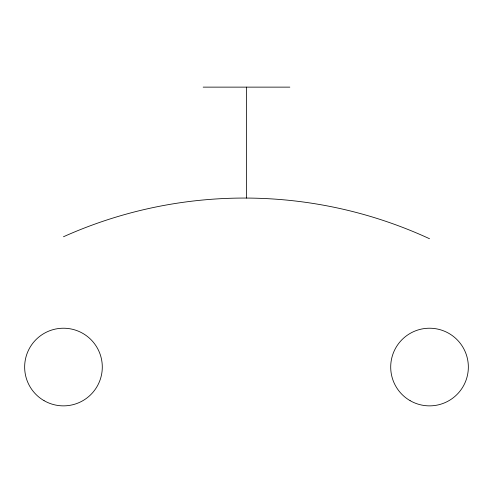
<?xml version="1.0" encoding="UTF-8"?>
<svg xmlns="http://www.w3.org/2000/svg" width="493" height="493" viewBox="0 0 493 493"><rect width="100%" height="100%" fill="white"/><g stroke="black" fill="none" stroke-linecap="round" stroke-linejoin="round"><path stroke-width="0.74" d="M203.171 87.132L289.829 87.132M246.5 87.132L246.5 198.057M63.474 236.757A441.968 441.968 0 0 1 429.526 238.729M410.114 400.667A38.824 38.824 0 0 0 468.35 367.045A38.824 38.824 0 0 0 410.114 333.422A38.824 38.824 0 0 0 410.114 400.667M44.062 400.667A38.824 38.824 0 0 0 102.297 367.045A38.824 38.824 0 0 0 44.062 333.422A38.824 38.824 0 0 0 44.062 400.667"/></g></svg>
